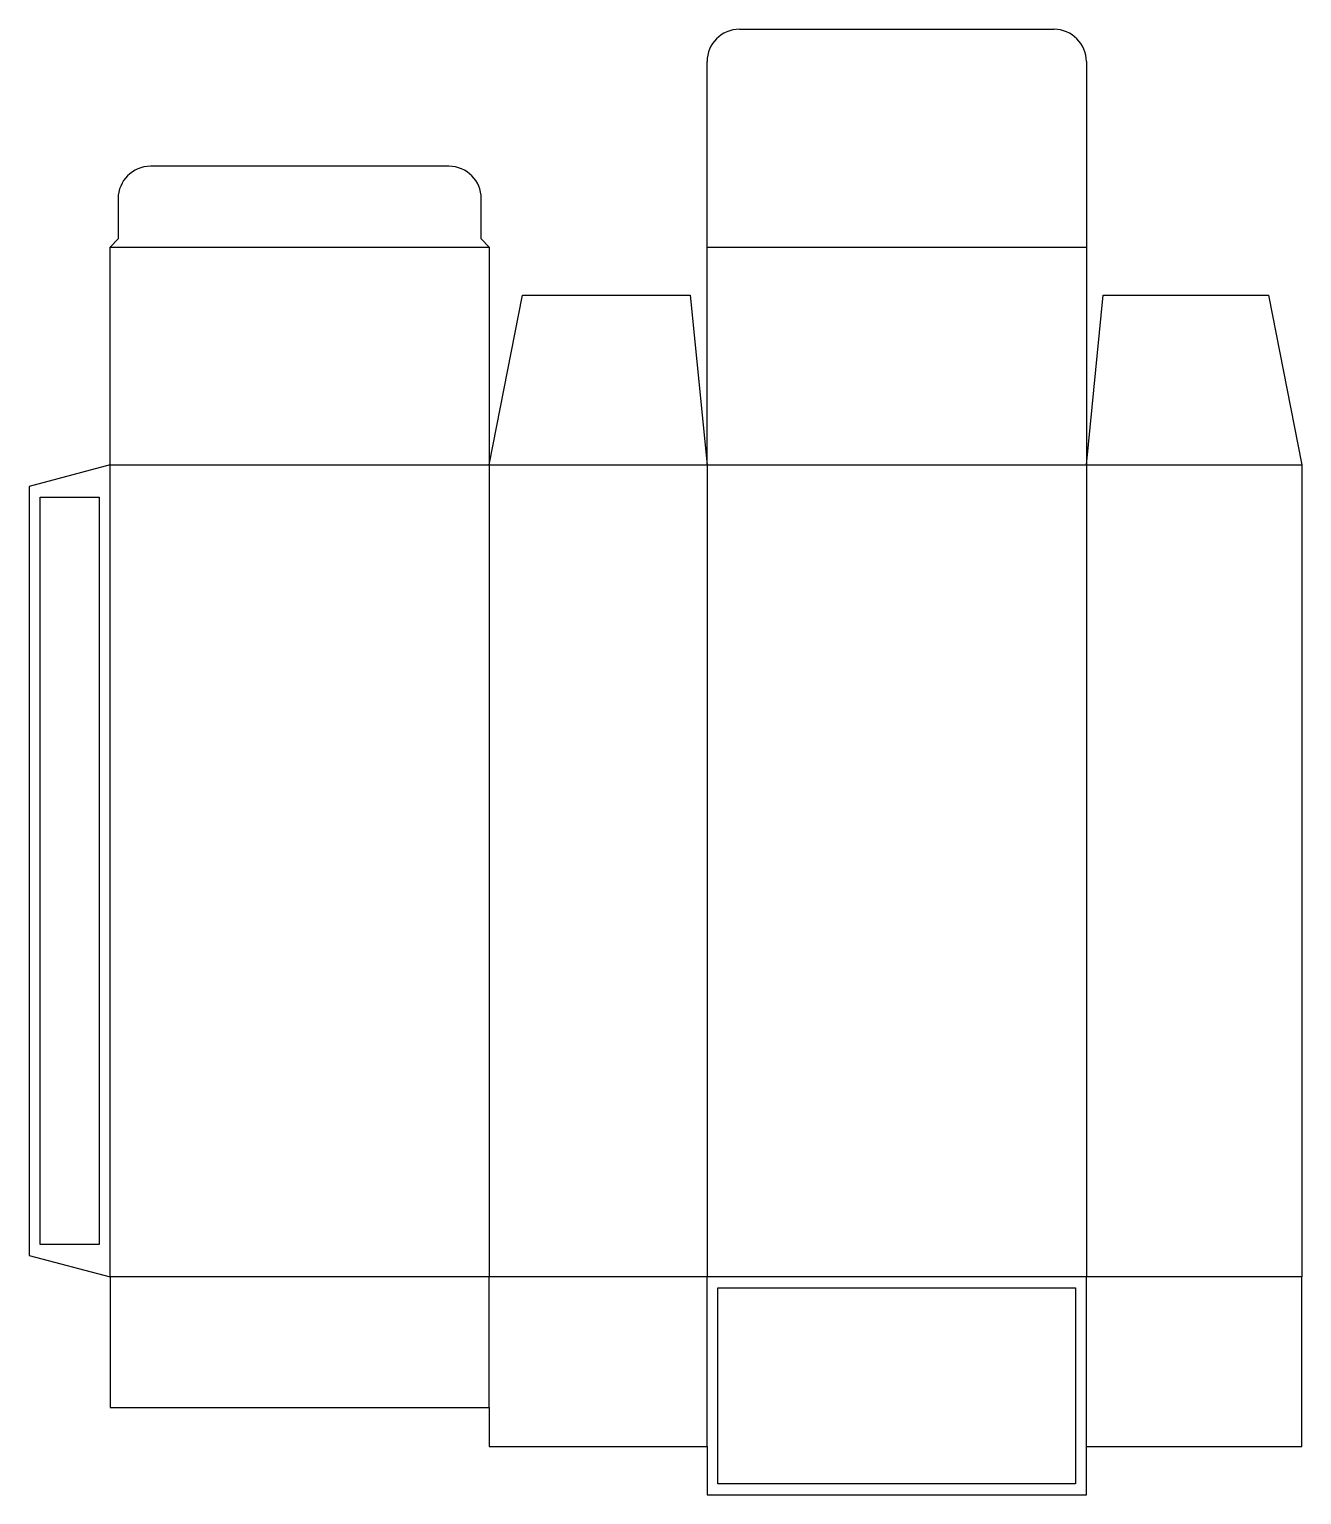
# Model space of a CAD drawing. Header units: millimetres. Extents: x 0 to 236, y 0 to 272.
import ezdxf

# ---------------------------------------------------------------- set-up
doc = ezdxf.new("R2010")
doc.units = ezdxf.units.MM
for name, color, linetype in [('CREASE', 5, 'CONTINUOUS'), ('CUT', 1, 'CONTINUOUS'), ('GLUE', 2, 'CONTINUOUS')]:
    doc.layers.add(name, color=color, linetype=linetype)

msp = doc.modelspace()

# ---------------------------------------------------------------- linework, layer by layer
at = {"layer": 'CREASE'}
for p, q in [((15, 231.8), (85.45, 231.8)), ((125.9, 231.8), (196.35, 231.8)), ((15, 40.45), (15, 191.35)), ((15, 191.35), (85.45, 191.35)), ((85.45, 191.35), (85.45, 40.45)), ((85.45, 191.35), (125.9, 191.35)), ((125.9, 191.35), (125.9, 40.45)), ((125.9, 191.35), (196.35, 191.35)), ((196.35, 191.35), (196.35, 40.45)), ((196.35, 191.35), (236.35, 191.35)), ((85.45, 40.45), (15, 40.45)), ((125.9, 40.45), (85.45, 40.45)), ((196.35, 40.45), (125.9, 40.45)), ((236.35, 40.45), (196.35, 40.45))]:
    msp.add_line(p, q, dxfattribs=at)
at = {"layer": 'CUT'}
for p, q in [((131.9, 272.25), (190.35, 272.25)), ((125.9, 231.8), (125.9, 266.25)), ((196.35, 266.25), (196.35, 231.8)), ((77.95, 246.8), (22.5, 246.8)), ((16.5, 240.8), (16.5, 233.3)), ((83.95, 233.3), (83.95, 240.8)), ((16.5, 233.3), (15, 231.8)), ((15, 191.35), (15, 231.8)), ((85.45, 231.8), (83.95, 233.3)), ((85.45, 231.8), (85.45, 191.35)), ((125.9, 191.35), (125.9, 231.8)), ((196.35, 231.8), (196.35, 191.35)), ((85.45, 191.35), (91.625, 222.85)), ((91.625, 222.85), (122.75, 222.85)), ((122.75, 222.85), (125.9, 191.35)), ((196.35, 191.35), (199.5, 222.85)), ((199.5, 222.85), (230.175, 222.85)), ((230.175, 222.85), (236.35, 191.35)), ((15, 191.35), (0, 187.331)), ((236.35, 191.35), (236.35, 40.45)), ((0, 187.331), (0, 44.469)), ((0, 44.469), (15, 40.45)), ((15, 40.45), (15, 16.18)), ((85.45, 16.18), (85.45, 40.45)), ((125.9, 8.95), (125.9, 40.45)), ((196.35, 8.95), (196.35, 40.45)), ((236.35, 8.95), (236.35, 40.45)), ((15, 16.18), (85.45, 16.18)), ((85.45, 16.18), (85.45, 8.95)), ((85.45, 8.95), (125.9, 8.95)), ((125.9, 8.95), (125.9, 0)), ((196.35, 0), (196.35, 8.95)), ((196.35, 8.95), (236.35, 8.95)), ((125.9, 0), (196.35, 0))]:
    msp.add_line(p, q, dxfattribs=at)
for centre, start, end in [((131.9, 266.25), 90, 180), ((190.35, 266.25), 0, 90), ((22.5, 240.8), 90, 180), ((77.95, 240.8), 0, 90)]:
    msp.add_arc(centre, 6, start, end, dxfattribs=at)
at = {"layer": 'GLUE'}
for p, q in [((2, 185.331), (13, 185.331)), ((2, 46.469), (2, 185.331)), ((13, 185.331), (13, 46.469)), ((13, 46.469), (2, 46.469)), ((127.9, 38.45), (194.35, 38.45)), ((127.9, 2), (127.9, 38.45)), ((194.35, 38.45), (194.35, 2)), ((194.35, 2), (127.9, 2))]:
    msp.add_line(p, q, dxfattribs=at)

doc.saveas('drawing.dxf')
